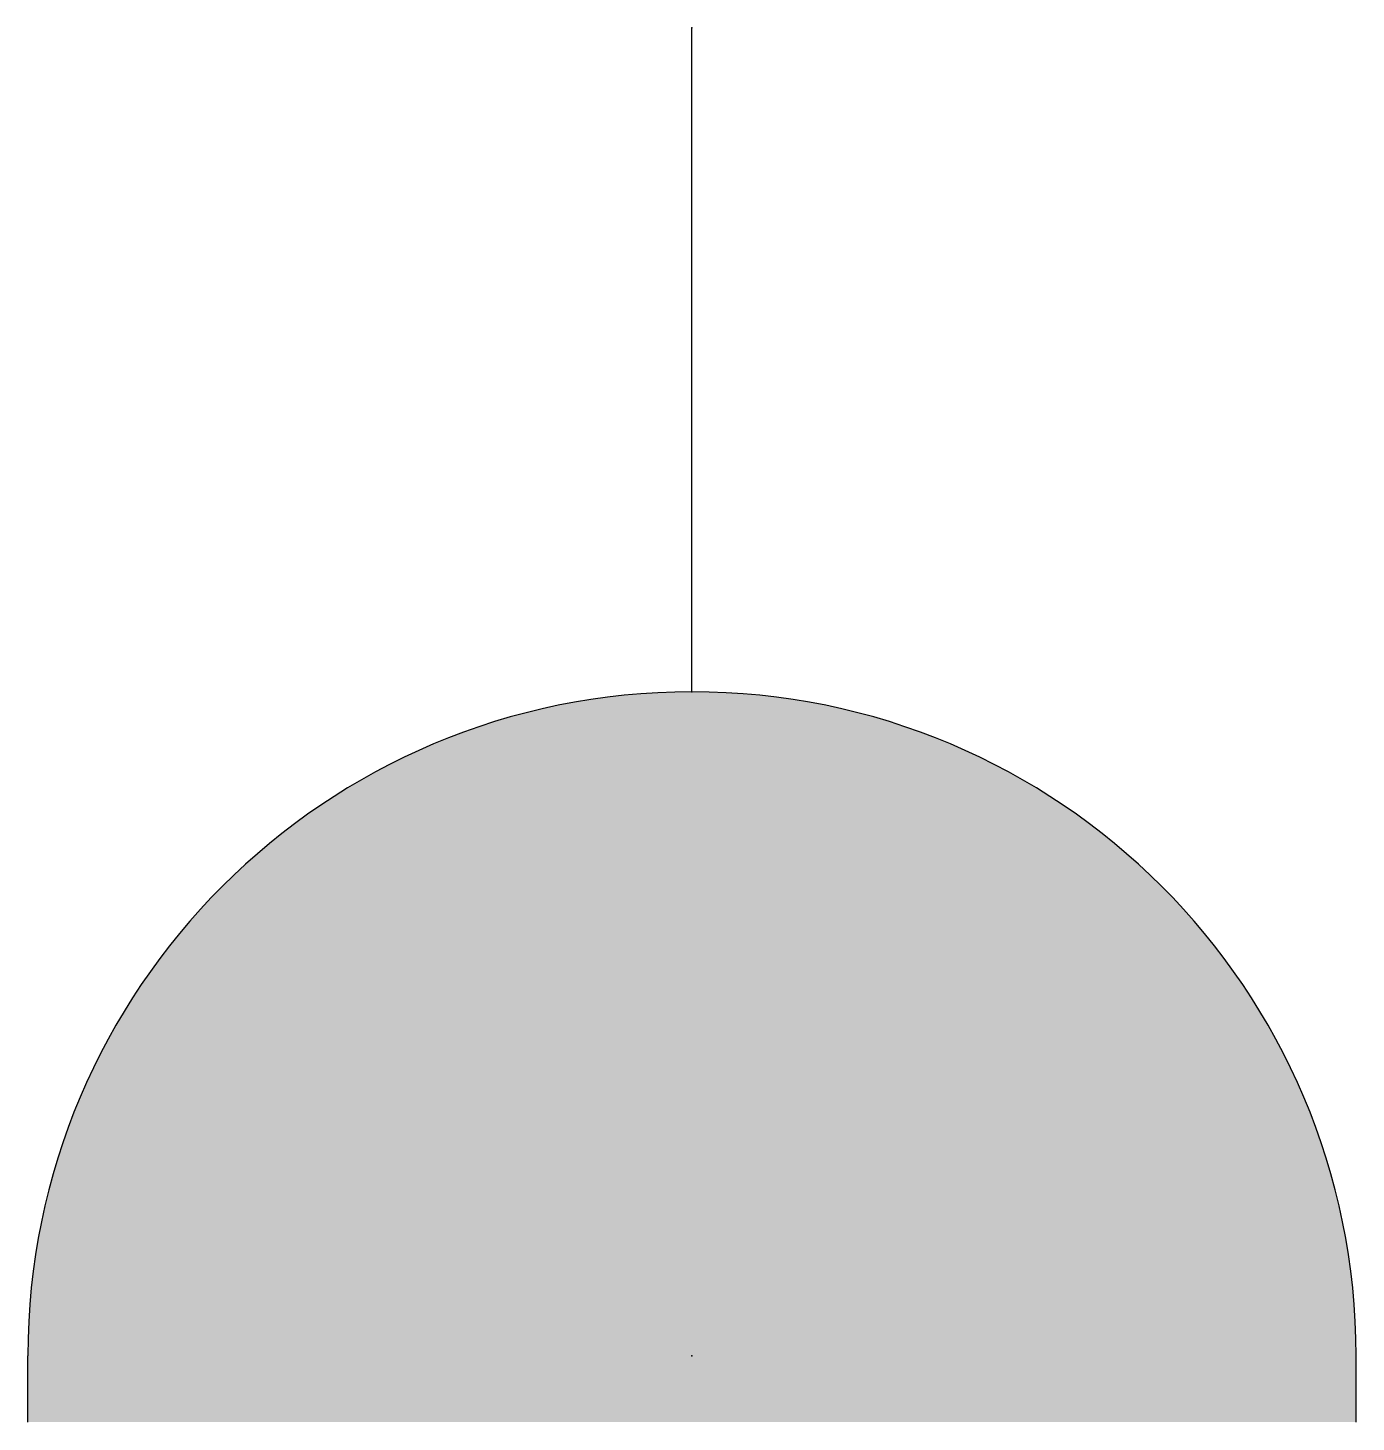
# Model space of a CAD drawing. Header units: millimetres. Extents: x -252 to 248, y -3 to 522.
import ezdxf

# ---------------------------------------------------------------- set-up
doc = ezdxf.new("R2010")
doc.units = ezdxf.units.MM

msp = doc.modelspace()

# ---------------------------------------------------------------- hatches: boundary and pattern name
msp.add_hatch(color=256).paths.add_polyline_path([(-251.53, 22.14), (-251.53, -2.86), (248.47, -2.86), (248.47, 22.14, 1)])

# ---------------------------------------------------------------- linework, layer by layer
for p, q in [((-1.53, 272.14), (-1.53, 522.14)), ((-251.53, -2.86), (-251.53, 22.14)), ((248.47, -2.86), (248.47, 22.14))]:
    msp.add_line(p, q)
msp.add_arc((-1.53, 22.14), 250, 0, 180)
for p in [(-1.53, 522.14), (-1.53, 272.14), (-1.53, 22.14)]:
    msp.add_point(p)

# ---------------------------------------------------------------- texts
at = {"flags": 9}
msp.add_attdef('A', (-1.53, 522.14), '暗装单相插座', height=0.01, rotation=180, dxfattribs=at)

doc.saveas('drawing.dxf')
